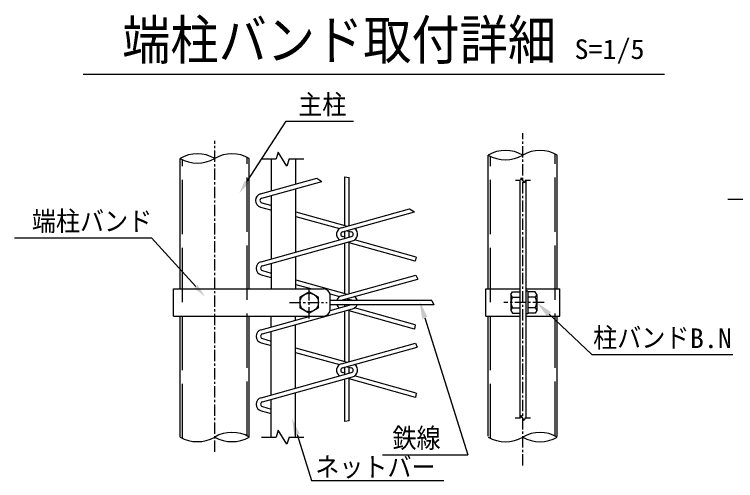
# Model space of a CAD drawing. Units: millimetres, scale not verified, with parts at other scales. Extents: x -4425 to 4425, y -3150 to 3150.
# Drawn here: x 759 to 2350, y 249 to 1278 of the extents above; entities that cross this region are included whole.
import ezdxf
from ezdxf.enums import TextEntityAlignment as Align

# ---------------------------------------------------------------- set-up
doc = ezdxf.new("R2010")
doc.units = ezdxf.units.MM
doc.header["$LTSCALE"] = 20
doc.linetypes.add('DASHED', pattern=[7.5, 6, -1.5])
doc.linetypes.add('USER1', pattern=[2, 1.25, -0.25, 0.25, -0.25])
for name, color, linetype, lineweight in [('0-0_KOUZOU', 7, 'Continuous', 25), ('0-4_SUNPOU', 1, 'Continuous', 25), ('0-6_BUHIN', 7, 'Continuous', 25), ('0-7_BOLT', 3, 'Continuous', 25), ('0-8_AMI', 3, 'Continuous', 25)]:
    doc.layers.add(name, color=color, linetype=linetype, lineweight=lineweight)
doc.styles.add('ＭＳ ゴシック', font='')
doc.styles.get('ＭＳ ゴシック').set_extended_font_data('MS Gothic')

msp = doc.modelspace()

# ---------------------------------------------------------------- linework, layer by layer
at = {"layer": '0-0_KOUZOU', "color": 1, "linetype": 'USER1'}
for p, q in [((1880.59, 282.33), (1880.59, 1015.34)), ((1200.84, 312.43), (1200.84, 998.71)), ((1409.41, 606.83), (1409.41, 677.07))]:
    msp.add_line(p, q, dxfattribs=at)
at = {"layer": '0-0_KOUZOU'}
for p, q in [((1124.64, 672.1), (1124.64, 960.06)), ((1277.04, 672.1), (1277.04, 960.06)), ((1304.26, 958.79), (1336.76, 958.79)), ((1325.32, 958.79), (1325.32, 888.17)), ((1365.25, 958.79), (1397.49, 958.79)), ((1379.27, 958.79), (1379.28, 903.16)), ((1804.39, 672.1), (1804.39, 967.28)), ((1956.79, 672.1), (1956.79, 967.28)), ((1379.28, 893.19), (1379.28, 753.18)), ((1325.32, 878.2), (1325.32, 738.19)), ((1379.28, 743.22), (1379.28, 672.1)), ((1325.32, 728.23), (1325.32, 672.1)), ((1124.64, 345.4), (1124.64, 612.1)), ((1277.04, 345.4), (1277.04, 612.1)), ((1325.32, 588.19), (1325.32, 612.1)), ((1379.28, 603.18), (1379.28, 612.09)), ((1804.39, 346.99), (1804.39, 612.1)), ((1956.79, 346.99), (1956.79, 612.1)), ((1379.28, 453.18), (1379.28, 593.22)), ((1325.32, 438.19), (1325.32, 578.23)), ((1379.28, 345.4), (1379.28, 443.22)), ((1325.32, 345.4), (1325.32, 428.23)), ((1304.26, 345.4), (1336.76, 345.4)), ((1365.25, 345.4), (1397.49, 345.4))]:
    msp.add_line(p, q, dxfattribs=at)
at = {"layer": '0-0_KOUZOU', "color": 3, "linetype": 'DASHED'}
for p, q in [((1129.44, 342.85), (1129.44, 957.51)), ((1272.24, 347.95), (1272.24, 962.61)), ((1809.19, 342.61), (1809.19, 964.73)), ((1951.99, 347.71), (1951.99, 969.83))]:
    msp.add_line(p, q, dxfattribs=at)
at = {"layer": '0-0_KOUZOU', "color": 3}
for p, q in [((1864.27, 912.09), (1875.88, 912.09)), ((1886.05, 912.09), (1897.57, 912.09)), ((1864.05, 387.51), (1875.66, 387.51)), ((1885.84, 387.51), (1897.35, 387.51))]:
    msp.add_line(p, q, dxfattribs=at)
at = {"layer": '0-0_KOUZOU'}
for points in [[(1365.25, 958.79), (1359.85, 942.84), (1340.62, 973.91), (1336.76, 958.79)], [(1365.25, 345.4), (1359.85, 329.45), (1340.62, 360.52), (1336.76, 345.4)]]:
    msp.add_lwpolyline(points, dxfattribs=at)
at = {"layer": '0-0_KOUZOU', "color": 3}
for points in [[(1886.05, 912.09), (1884.12, 906.39), (1877.25, 917.49), (1875.88, 912.09)], [(1885.84, 387.51), (1883.91, 381.82), (1877.04, 392.91), (1875.66, 387.51)]]:
    msp.add_lwpolyline(points, dxfattribs=at)
at = {"layer": '0-0_KOUZOU'}
for centre, start, end in [((1842.49, 901.29), 60, 120), ((1918.69, 901.29), 60, 120), ((1162.74, 894.07), 60, 120), ((1162.74, 1026.05), 240, 300), ((1238.94, 894.07), 60, 120), ((1842.49, 1033.27), 240, 300), ((1238.94, 279.41), 60, 120), ((1918.69, 279.17), 60, 120), ((1162.74, 411.39), 240, 300), ((1238.94, 411.39), 240, 300), ((1842.49, 411.15), 240, 300), ((1918.69, 411.15), 240, 300)]:
    msp.add_arc(centre, 76.2, start, end, dxfattribs=at)
at = {"layer": '0-4_SUNPOU'}
for p, q in [((910.68, 1146.09), (2193.06, 1146.09)), ((1271.44, 908.09), (1358.61, 1042.01)), ((1358.61, 1042.01), (1507.16, 1042.01)), ((2333.22, 870.09), (2588.46, 870.09)), ((758.9, 784.82), (1061.43, 784.82)), ((1159.09, 677.54), (1061.43, 784.82)), ((1664.46, 608.37), (1759.5, 306.39)), ((1938.66, 616.41), (2032.95, 527.74)), ((2032.95, 527.74), (2343.88, 527.74)), ((1382.47, 350.99), (1414.47, 249.33)), ((1571.23, 306.39), (1759.5, 306.39)), ((1414.47, 249.33), (1706.12, 249.33))]:
    msp.add_line(p, q, dxfattribs=at)
for points in [[(1275.63, 905.36), (1255.08, 882.94), (1267.25, 910.81)], [(1162.79, 680.9), (1179.29, 655.35), (1155.4, 674.17)], [(1658.5, 606.5), (1653.21, 644.14), (1670.43, 610.25)], [(1942.94, 620.96), (1911.34, 642.1), (1934.38, 611.85)], [(1376.51, 349.12), (1371.21, 386.76), (1388.43, 352.87)]]:
    msp.add_solid(points, dxfattribs=at)
at = {"layer": '0-6_BUHIN', "color": 3}
for p, q in [((1873.84, 912.09), (1873.84, 387.51)), ((1887.34, 912.09), (1887.34, 387.51))]:
    msp.add_line(p, q, dxfattribs=at)
at = {"layer": '0-6_BUHIN'}
for p, q in [((1110.27, 672.1), (1440.78, 672.1)), ((1110.27, 612.1), (1110.27, 672.1)), ((1887.34, 672.1), (1962.33, 672.1)), ((1962.33, 612.1), (1962.33, 672.1)), ((1455.78, 627.1), (1455.78, 657.1)), ((1110.27, 612.1), (1440.78, 612.1)), ((1798.85, 612.1), (1873.84, 612.1)), ((1887.34, 612.1), (1962.33, 612.1))]:
    msp.add_line(p, q, dxfattribs=at)
at = {"layer": '0-6_BUHIN', "color": 1, "linetype": 'USER1'}
msp.add_line((1366.21, 642.1), (1449.33, 642.1), dxfattribs=at)
at = {"layer": '0-6_BUHIN'}
msp.add_lwpolyline([(1798.85, 612.1), (1798.85, 672.1), (1873.84, 672.1)], dxfattribs=at)
for centre, start, end in [((1440.78, 657.1), 0, 90), ((1440.78, 627.1), 270, 0)]:
    msp.add_arc(centre, 15, start, end, dxfattribs=at)
at = {"layer": '0-7_BOLT'}
for p, q in [((1854.64, 659.74), (1858.04, 665.62)), ((1854.64, 659.74), (1854.64, 624.46)), ((1858.04, 665.62), (1873.84, 665.62)), ((1858.04, 654.1), (1873.84, 654.1)), ((1892.14, 667.3), (1887.34, 667.3)), ((1887.34, 667.3), (1887.34, 616.9)), ((1892.14, 667.3), (1892.14, 616.9)), ((1907.95, 654.1), (1892.14, 654.1)), ((1911.34, 659.74), (1911.34, 624.46)), ((1854.64, 624.46), (1858.04, 618.58)), ((1858.04, 630.1), (1873.84, 630.1)), ((1907.95, 630.1), (1892.14, 630.1)), ((1858.04, 618.58), (1873.84, 618.58)), ((1892.14, 616.9), (1887.34, 616.9))]:
    msp.add_line(p, q, dxfattribs=at)
at = {"layer": '0-7_BOLT', "color": 1, "linetype": 'USER1'}
msp.add_line((1928, 642.1), (1838.7, 642.1), dxfattribs=at)
at = {"layer": '0-7_BOLT'}
msp.add_lwpolyline([(1409.41, 618.58), (1429.77, 630.34), (1429.77, 653.86), (1409.41, 665.62), (1389.04, 653.86), (1389.04, 630.34)], close=True, dxfattribs=at)
for points in [[(1911.34, 659.74), (1907.95, 665.62), (1892.14, 665.62)], [(1911.34, 624.46), (1907.95, 618.58), (1892.14, 618.58)]]:
    msp.add_lwpolyline(points, dxfattribs=at)
msp.add_circle((1409.41, 642.1), 20.4, dxfattribs=at)
for centre, radius, start, end in [((1860.52, 659.43), 5.88, 177.032, 245.05701), ((1877.55, 642.1), 22.91, 148.40741, 211.59259), ((1905.47, 659.43), 5.88, 294.94299, 2.968), ((1888.44, 642.1), 22.91, 328.40741, 31.59259), ((1860.52, 624.76), 5.88, 114.94299, 182.968), ((1860.52, 624.76), 5.88, 177.032, 182.968), ((1905.47, 624.76), 5.88, 357.032, 65.05701)]:
    msp.add_arc(centre, radius, start, end, dxfattribs=at)
at = {"layer": '0-8_AMI'}
for p, q in [((1302.1, 881.72), (1425.93, 916.11)), ((1304.67, 872.47), (1436.95, 909.21)), ((1425.93, 916.11), (1436.95, 909.21)), ((1488.04, 811.9), (1488.04, 919.05)), ((1488.04, 919.05), (1497.64, 917.72)), ((1497.64, 811.9), (1497.64, 917.72)), ((1304.67, 862.06), (1324.16, 856.65)), ((1302.1, 852.81), (1324.16, 846.68)), ((1480.42, 807.11), (1630.55, 848.82)), ((1630.55, 848.82), (1641.57, 841.91)), ((1379.52, 842.04), (1492.84, 810.56)), ((1379.52, 832.08), (1476.23, 805.21)), ((1482.99, 797.86), (1641.57, 841.91)), ((1488.04, 783.39), (1488.04, 799.27)), ((1492.84, 800.6), (1502.68, 797.86)), ((1497.64, 786.06), (1497.64, 799.27)), ((1303.44, 732.11), (1502.68, 787.46)), ((1488.04, 786.06), (1482.99, 787.46)), ((1645.05, 742.44), (1509.45, 780.11)), ((1306.01, 722.86), (1505.25, 778.21)), ((1488.04, 661.9), (1488.04, 773.43)), ((1497.64, 661.9), (1497.64, 776.09)), ((1643.16, 733), (1497.64, 773.43)), ((1645.05, 742.44), (1643.16, 733)), ((1303.44, 703.21), (1325.32, 697.13)), ((1306.01, 712.46), (1325.32, 707.09)), ((1480.42, 657.11), (1644.81, 702.78)), ((1644.81, 702.78), (1648.93, 693.96)), ((1379.52, 692.04), (1492.84, 660.56)), ((1482.99, 647.86), (1648.93, 693.96)), ((1379.52, 682.08), (1415.44, 672.1)), ((1455.51, 660.97), (1476.23, 655.21)), ((1680.08, 646.9), (1455.78, 646.9)), ((1455.78, 624.43), (1502.68, 637.46)), ((1684.57, 637.3), (1455.78, 637.3)), ((1488.04, 636.06), (1482.99, 637.46)), ((1488.04, 646.9), (1488.04, 649.27)), ((1488.04, 633.39), (1488.04, 637.3)), ((1492.84, 650.6), (1502.68, 647.86)), ((1497.64, 646.9), (1497.64, 649.27)), ((1497.64, 636.06), (1497.64, 637.3)), ((1680.08, 646.9), (1684.57, 637.3)), ((1306.01, 572.86), (1505.25, 628.21)), ((1488.04, 511.9), (1488.04, 623.43)), ((1497.64, 511.9), (1497.64, 626.09)), ((1641.94, 583.34), (1497.64, 623.43)), ((1643.28, 592.93), (1509.45, 630.11)), ((1303.44, 582.11), (1411.38, 612.1)), ((1643.28, 592.93), (1641.94, 583.34)), ((1306.01, 562.46), (1325.55, 557.03)), ((1303.44, 553.21), (1325.55, 547.07)), ((1379.51, 542.04), (1492.84, 510.56)), ((1480.42, 507.11), (1644.13, 552.59)), ((1482.99, 497.86), (1647.46, 543.55)), ((1644.13, 552.59), (1647.46, 543.55)), ((1379.51, 532.08), (1476.23, 505.21)), ((1488.03, 483.39), (1488.03, 499.26)), ((1492.83, 500.6), (1502.68, 497.86)), ((1497.63, 486.06), (1497.63, 499.26)), ((1303.44, 432.11), (1502.68, 487.46)), ((1306.01, 422.86), (1505.25, 478.21)), ((1488.03, 486.06), (1482.99, 487.46)), ((1645.17, 442.41), (1509.45, 480.11)), ((1488.03, 379.93), (1488.03, 473.43)), ((1497.63, 381.08), (1497.63, 476.09)), ((1643.92, 432.79), (1497.63, 473.43)), ((1645.17, 442.41), (1643.92, 432.79)), ((1303.44, 403.21), (1325.55, 397.07)), ((1306.01, 412.46), (1325.55, 407.03)), ((1497.63, 381.08), (1488.03, 379.93))]:
    msp.add_line(p, q, dxfattribs=at)
for centre, radius, start, end in [((1306.11, 867.26), 15, 105.52411, 254.47589), ((1306.11, 867.26), 5.4, 105.52411, 254.47589), ((1484.44, 792.66), 15, 105.52411, 236.80577), ((1484.44, 792.66), 5.4, 105.52411, 254.47589), ((1501.24, 792.66), 5.4, 285.52411, 74.47589), ((1501.24, 792.66), 15, 285.52411, 56.80577), ((1307.46, 717.66), 15, 105.52411, 254.47589), ((1307.46, 717.66), 5.4, 105.52411, 254.47589), ((1484.44, 642.66), 15, 105.52411, 163.59634), ((1501.24, 642.66), 15, 16.40366, 56.80577), ((1484.44, 642.66), 15, 200.95271, 236.80577), ((1484.44, 642.66), 5.4, 105.52411, 128.32998), ((1501.24, 642.66), 5.4, 51.67002, 74.47589), ((1501.24, 642.66), 15, 285.52411, 339.04729), ((1307.46, 567.66), 15, 105.52411, 254.47589), ((1307.46, 567.66), 5.4, 105.52411, 254.47589), ((1484.43, 492.66), 15, 105.52411, 236.80577), ((1484.43, 492.66), 5.4, 105.52411, 254.47589), ((1501.23, 492.66), 5.4, 285.52411, 74.47589), ((1501.23, 492.66), 15, 285.52411, 56.80577), ((1307.46, 417.66), 15, 105.52411, 254.47589), ((1307.46, 417.66), 5.4, 105.52411, 254.47589)]:
    msp.add_arc(centre, radius, start, end, dxfattribs=at)

# ---------------------------------------------------------------- texts
at = {"layer": '0-0_KOUZOU', "style": 'ＭＳ ゴシック', "width": 0.9}
msp.add_text('端柱バンド取付詳細', height=86.66, dxfattribs=at).set_placement((996.71, 1152.1), align=Align.BOTTOM_LEFT)
at = {"layer": '0-4_SUNPOU', "color": 3, "style": 'ＭＳ ゴシック'}
for s, width, p in [('S=1/5', 1.05, (1994.8, 1166.31)), ('主柱', 0.9, (1385.12, 1044.18)), ('端柱バンド', 0.9, (797.4, 786.99)), ('柱バンド', 0.9, (2035.94, 529.91)), ('B.N', 1.05, (2249.4, 528.68)), ('鉄線', 0.9, (1593.08, 308.56)), ('ネットバー', 0.9, (1422.75, 244.88))]:
    msp.add_text(s, height=43.26, dxfattribs=dict(at, width=width)).set_placement(p, align=Align.BOTTOM_LEFT)

doc.saveas('drawing.dxf')
